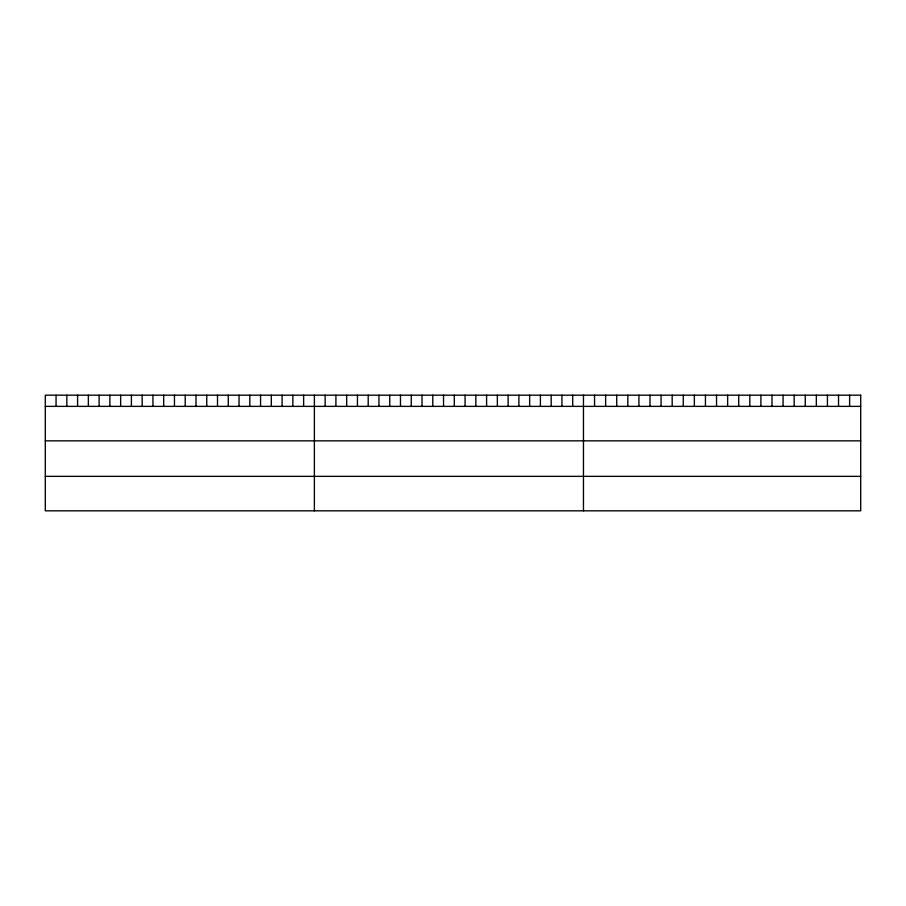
<?xml version="1.0" encoding="UTF-8"?>
<svg xmlns="http://www.w3.org/2000/svg" width="906" height="906" viewBox="0 0 906 906"><rect width="100%" height="100%" fill="white"/><g stroke="black" fill="none" stroke-linecap="round" stroke-linejoin="round"><path stroke-width="1.36" d="M45.3 406.375L860.7 406.375M45.3 440.848L860.7 440.848M45.3 476.352L860.7 476.352M849.613 395.175L849.613 406.375M838.526 395.175L838.526 406.375M827.427 395.175L827.427 406.375M816.34 395.175L816.34 406.375M805.253 395.175L805.253 406.375M794.166 395.175L794.166 406.375M783.078 395.175L783.078 406.375M771.98 395.175L771.98 406.375M760.893 395.175L760.893 406.375M749.806 395.175L749.806 406.375M738.718 395.175L738.718 406.375M727.631 395.175L727.631 406.375M716.533 395.175L716.533 406.375M705.446 395.175L705.446 406.375M694.358 395.175L694.358 406.375M683.271 395.175L683.271 406.375M672.184 395.175L672.184 406.375M661.086 395.175L661.086 406.375M649.998 395.175L649.998 406.375M638.911 395.175L638.911 406.375M627.824 395.175L627.824 406.375M616.737 395.175L616.737 406.375M605.638 395.175L605.638 406.375M594.551 395.175L594.551 406.375M583.464 395.175L583.464 510.825M572.705 395.175L572.705 406.375M561.935 395.175L561.935 406.375M551.176 395.175L551.176 406.375M540.406 395.175L540.406 406.375M529.648 395.175L529.648 406.375M518.889 395.175L518.889 406.375M508.119 395.175L508.119 406.375M497.36 395.175L497.36 406.375M486.59 395.175L486.59 406.375M475.831 395.175L475.831 406.375M465.072 395.175L465.072 406.375M454.302 395.175L454.302 406.375M443.544 395.175L443.544 406.375M432.774 395.175L432.774 406.375M422.015 395.175L422.015 406.375M411.256 395.175L411.256 406.375M400.486 395.175L400.486 406.375M389.727 395.175L389.727 406.375M378.957 395.175L378.957 406.375M368.198 395.175L368.198 406.375M357.44 395.175L357.44 406.375M346.67 395.175L346.67 406.375M335.911 395.175L335.911 406.375M325.141 395.175L325.141 406.375M314.382 395.175L314.382 510.825M303.623 395.175L303.623 406.375M292.853 395.175L292.853 406.375M282.094 395.175L282.094 406.375M271.324 395.175L271.324 406.375M260.566 395.175L260.566 406.375M249.807 395.175L249.807 406.375M239.037 395.175L239.037 406.375M228.278 395.175L228.278 406.375M217.508 395.175L217.508 406.375M206.749 395.175L206.749 406.375M195.99 395.175L195.99 406.375M185.22 395.175L185.22 406.375M174.462 395.175L174.462 406.375M163.692 395.175L163.692 406.375M152.933 395.175L152.933 406.375M142.174 395.175L142.174 406.375M131.404 395.175L131.404 406.375M120.645 395.175L120.645 406.375M109.875 395.175L109.875 406.375M99.116 395.175L99.116 406.375M88.358 395.175L88.358 406.375M77.588 395.175L77.588 406.375M66.829 395.175L66.829 406.375M56.059 395.175L56.059 406.375M860.7 395.175L45.3 395.175L45.3 510.825L860.7 510.825L860.7 395.175"/></g></svg>
